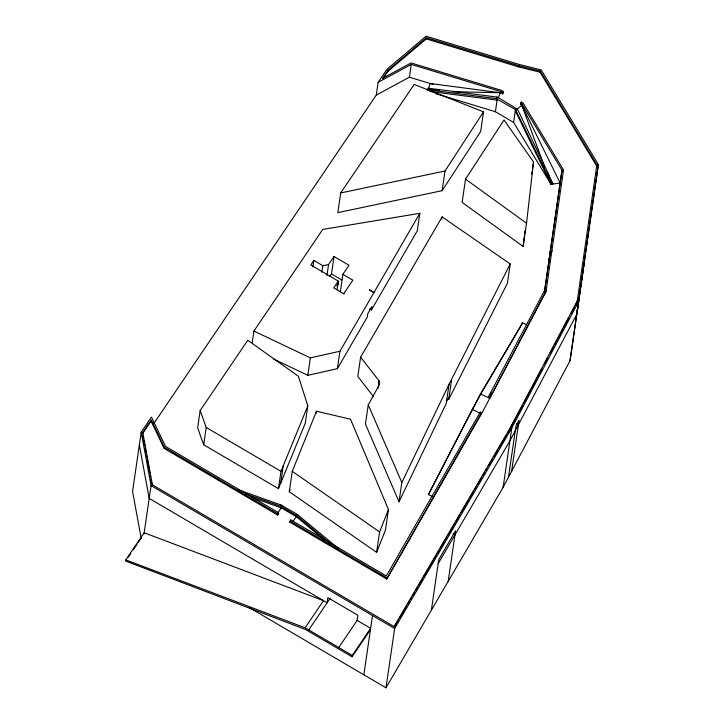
<?xml version="1.0" encoding="UTF-8"?>
<svg xmlns="http://www.w3.org/2000/svg" width="724" height="724" viewBox="0 0 724 724"><rect width="100%" height="100%" fill="white"/><g stroke="black" fill="none" stroke-linecap="round" stroke-linejoin="round"><path stroke-width="1.09" d="M523.144 246.468L526.538 223.227L533.525 161.941L504.022 119.985L465.523 179.145L462.129 202.385L523.144 246.468L524.285 236.44M524.538 234.214L524.927 230.875M544.448 292.071L561.987 170.194L521.986 103.975L520.665 103.197L521.434 102.066L523.081 103.034L563.507 169.959L545.986 291.799L482.501 411.974L386.734 579.037L289.926 522.239L290.867 519.95L386.326 575.951L480.256 412.11L481.505 412.843L481.342 414.001M544.421 292.351L561.987 170.194M428.563 88.391L430.192 83.513L500.727 92.763L502.664 93.894L503.596 91.604L501.497 90.373L411.051 62.952L382.571 78.355L388.073 70.228L426.427 37.729L518.882 65.757L540.222 71.043L596.847 164.8L577.1 302.134L577.272 300.976L510.483 427.404L394.073 626.613L152.384 484.809L142.755 432.454L151.235 419.938L164.357 447.305L164.194 448.464L277.663 515.036L278.423 513.913L278.595 512.746L165.515 446.4L151.443 417.051L141.216 432.147L132.573 491.424L141.198 538.339M249.364 607.635L385.992 687.8L503.144 487.315L570.05 360.67L576.512 315.709M589.562 224.947L576.675 314.596L583.996 264.405M153.968 423.35L376.263 95.125L378.127 82.337L386.924 69.341L426.038 36.2L519.271 64.472L541.181 69.893L598.368 164.565L576.829 314.18L509.931 440.826L438.165 563.634M142.755 432.454L142.583 433.622L151.063 421.097L164.194 448.464M125.804 559.887L305.13 627.789L323.501 600.658L144.176 532.755L125.804 559.887L125.632 561.046L305.483 629.473L352.063 656.804L370.435 629.681M144.004 533.914L151.054 485.605L141.216 432.147M200.168 410.544L197.643 427.839L203.688 444.771L278.45 488.637L305.293 423.178L307.809 405.883L298.442 376.308L247.762 340.262L200.168 410.544L206.213 427.477L203.688 444.771M218.069 480.075L218.232 478.908M252.16 343.067L253.907 331.076L322.75 229.436L419.839 213.336L417.296 230.775L371.403 309.981L369.602 308.922M278.45 488.637L280.975 471.342L307.809 405.883M280.695 483.161L283.22 465.867M312.931 266.984L313.881 260.45L322.804 265.681L328.551 264.55L334.026 256.468L349.004 265.265L342.877 274.315L340.334 291.754M277.663 515.036L278.595 512.746M289.283 491.75L292.261 471.324L316.497 411.214L350.507 419.205L388.453 509.542L385.476 529.959L376.625 552.358L289.283 491.75L290.116 489.677M321.854 272.224L322.804 265.681M273.545 359.041L307.818 375.322L310.361 357.882L339.936 351.231L419.839 213.336M290.867 519.95L289.926 522.239M326.967 275.446L328.551 264.55M340.687 192.964L337.818 212.63L442.156 190.665L480.655 131.515L483.523 111.849L414.182 84.446L340.687 192.964L445.025 171L483.523 111.849M329.655 276.595L331.483 273.907L334.026 256.468M316.18 413.368L316.497 411.214M337.022 289.763L338.289 281.084L310.822 264.966L313.881 260.45M307.818 375.322L337.393 368.67L339.936 351.231M383.005 78.617L387.901 71.386L388.073 70.228M446.527 399.377L448.753 399.358L507.415 283.229L510.23 263.952L442.093 216.892L360.615 357.176L357.801 376.453L373.575 396.671M371.403 309.981L371.91 306.496L367.819 313.555L367.312 317.04L337.393 368.67M376.263 95.125L409.386 77.206L411.259 64.418L500.89 91.595L502.827 92.735L502.664 93.894M360.615 357.176L379.123 380.924L379.286 384.915L368.254 404.825L365.439 424.092L399.014 501.786L446.256 403.467L449.07 384.2L510.23 263.952M387.901 71.386L426.255 38.888L426.427 37.729M378.046 388.336L379.123 380.924M338.76 647.528L357.131 620.396L357.882 615.273L327.863 597.662L327.121 602.784L149.189 498.393L139.352 444.934M352.063 656.804L352.262 655.446L370.634 628.323L357.131 620.396M376.625 552.358L379.602 531.941L388.453 509.542M363.855 674.813L372.498 615.536M442.156 190.665L445.025 171M386.734 579.037L481.505 412.843M399.014 501.786L401.82 482.519L449.07 384.2M441.776 219.037L442.093 216.892M385.992 687.8L394.643 628.523L511.796 428.038L578.693 301.392L570.05 360.67M448.753 399.358L451.568 380.082M520.665 103.197L520.502 104.365L521.814 105.134L560.123 182.982L551.027 184.385L513.587 122.401L495.397 111.722L497.261 98.944L498.003 97.432L517.533 109.27L547.425 171.814L552.693 184.131L551.154 181.136M498.32 97.622L500.89 91.595M431.377 610.124L438.744 559.634L455.568 530.855L448.201 581.345M596.847 164.8L596.685 165.959L540.05 72.21L518.71 66.925L518.882 65.757M513.587 122.401L515.452 109.614L516.791 108.455L516.628 109.614L517.533 109.27L515.28 110.781L551.027 184.385L552.81 183.317L549.145 176.81M432.319 496.51L428.427 494.555L480.492 393.983L522.538 322.813L526.493 324.66M521.262 103.233L521.434 102.066M544.593 166.927L521.814 105.134L521.986 103.975M480.256 412.11L480.084 413.268L472.292 409.359L428.427 494.555M545.986 291.799L546.158 290.641L489.668 398.399L488.419 397.657L488.591 396.499L544.729 290.215M540.05 72.21L540.222 71.043M531.751 174.113L532.231 170.792M532.556 168.583L533.525 161.941M503.144 487.315L511.796 428.038M508.474 477.234L515.941 426.074L519.081 420.128L511.615 471.279M548.448 264.188L550.475 250.296M563.335 171.126L563.507 169.959M551.751 251.671L551.923 250.504M589.716 223.843L598.368 164.565M498.003 97.432L496.963 97.07L496.221 98.582L497.089 100.102L429.866 91.468M473.179 408.246L480.32 394.734M519.063 329.393L522.538 322.813M522.411 405.666L507.461 433.45M523.461 403.675L528.194 394.716M529.244 392.725L530.303 390.734M531.353 388.743L536.086 379.783M537.136 377.792L541.869 368.833M544.502 363.855L547.652 357.882M550.285 352.905L553.435 346.932M554.494 344.941L557.118 339.963M558.168 337.972L562.901 329.013M563.96 327.022L568.693 318.062M571.317 313.085L574.476 307.112M575.526 305.121L576.576 303.13M472.292 409.359L473.396 407.44M394.48 626.794L398.472 619.961M399.612 618.006L406.463 606.296M407.603 604.341L409.313 601.409M410.454 599.454L411.594 597.499M412.734 595.553L414.454 592.621M415.594 590.666L417.305 587.734M418.445 585.788L422.436 578.947M423.576 576.992L436.138 555.516M437.278 553.561L438.988 550.629M440.129 548.674L444.12 541.842M445.26 539.887L446.979 536.955M448.12 535.009L449.26 533.054M450.4 531.099L454.962 523.289M456.102 521.334L460.102 514.502M461.242 512.547L468.663 499.85M469.804 497.895L473.795 491.062M474.935 489.107L476.645 486.184M477.786 484.229L481.786 477.387M482.926 475.442L484.637 472.51M485.777 470.555L486.917 468.6M488.628 465.677L492.628 458.835M493.768 456.88L497.759 450.047M498.899 448.093L506.32 435.405M480.89 393.766L518.158 330.687M490.121 394.779L491.261 392.851M446.599 401.141L449.097 397.033M128.166 557.308L130.7 553.561M133.234 549.824L137.035 544.204M138.302 542.339L141.47 537.661M338.289 281.084L333.701 287.871L344.153 293.998M336.814 285.736L338.579 283.12L337.23 286.025M343.683 293.727L352.859 280.179L342.877 274.315M502.827 92.735L503.596 91.604M245.481 493.705L280.378 506.176L281.147 505.044L297.202 514.348L338.66 548.674M280.378 506.176L281.455 506.682L282.215 505.551M277.536 513.388L281.283 507.85L296.27 516.637L324.642 540.222M281.455 506.682L296.433 515.479L297.202 514.348M293.139 521.253L296.27 516.637M331.013 544.086L297.483 516.203L298.243 515.081M308.75 629.916L330.244 598.178M547.425 171.814L551.932 184.041L515.452 109.614L496.221 98.582L426.762 89.658L428.4 88.21L496.963 97.07M516.628 109.614L521.814 105.134M552.81 183.317L551.027 184.385L549.525 180.312M378.127 82.337L411.259 64.418M426.762 89.658L439.423 89.93L434.943 89.704M452.6 91.722L500.727 92.763M426.255 38.888L518.71 66.925M409.386 77.206L433.423 84.491M435.16 93.459L495.397 111.722M237.789 489.56L281.147 505.044M251.681 497.27L281.283 507.85M480.492 393.983L488.419 397.657M516.402 423.857L518.402 424.789M253.907 331.076L310.361 357.882M452.998 533.85L454.989 534.846M331.483 273.907L341.782 279.944M488.591 396.499L489.84 397.232M206.213 427.477L280.975 471.342M164.357 447.305L277.826 513.877M290.098 521.081L386.897 577.87M151.054 485.605L394.643 628.523M305.13 627.789L352.262 655.446M292.261 471.324L379.602 531.941M296.433 515.479L297.483 516.203M465.523 179.145L526.538 223.227M368.254 404.825L401.82 482.519M142.99 435.803L143.388 437.984M143.786 440.165L144.791 445.613M145.198 447.794L146.194 453.251M146.601 455.432L146.999 457.613M147.397 459.794L149.814 472.881M150.212 475.062L150.61 477.243M151.017 479.424L152.221 485.967M373.946 292.55L369.439 289.908L373.946 292.55"/></g></svg>
